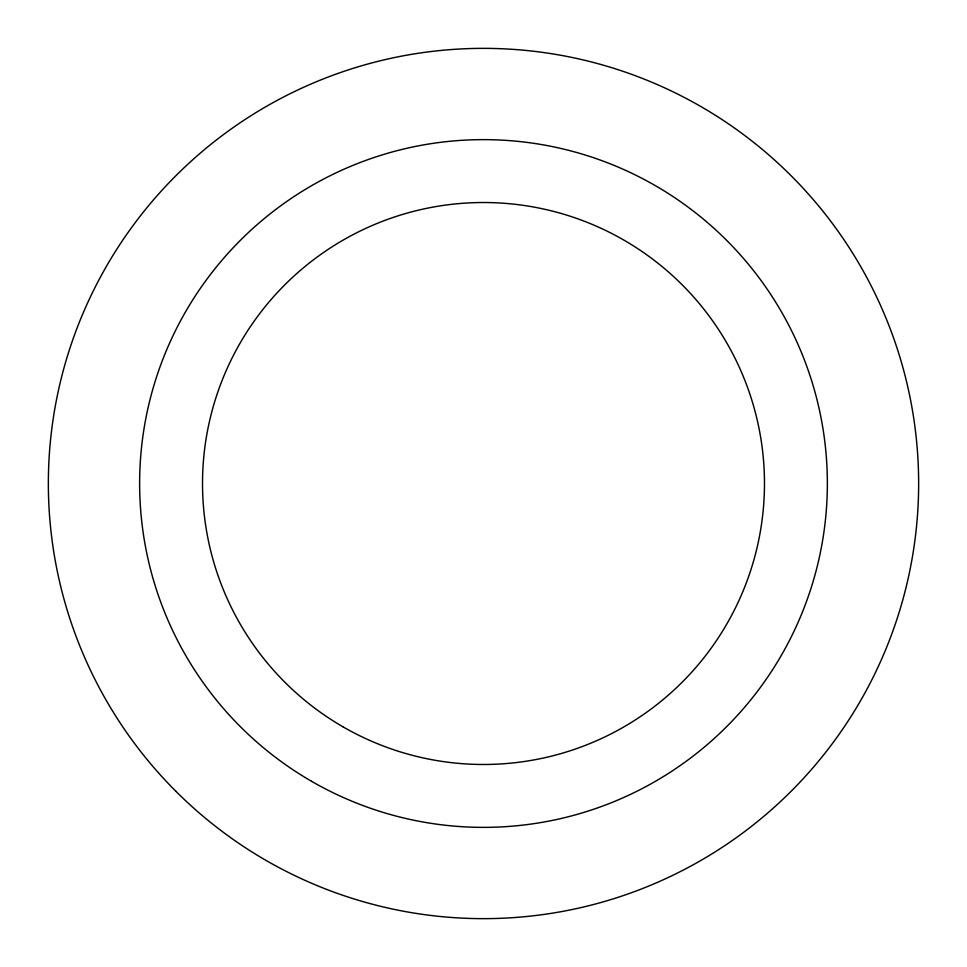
<?xml version="1.0" encoding="UTF-8"?>
<svg xmlns="http://www.w3.org/2000/svg" width="967" height="967" viewBox="0 0 967 967"><rect width="100%" height="100%" fill="white"/><g stroke="black" fill="none" stroke-linecap="round" stroke-linejoin="round"><path stroke-width="1.45" d="M343.007 726.833A280.974 280.974 0 0 0 764.474 483.5A280.974 280.974 0 0 0 343.007 240.167A280.974 280.974 0 0 0 343.007 726.833M311.567 781.3A343.865 343.865 0 0 0 827.365 483.5A343.865 343.865 0 0 0 311.567 185.7A343.865 343.865 0 0 0 311.567 781.3M175.801 791.199A435.15 435.15 0 0 0 903.819 596.119A435.15 435.15 0 0 0 370.881 63.181A435.15 435.15 0 0 0 175.801 791.199"/></g></svg>
